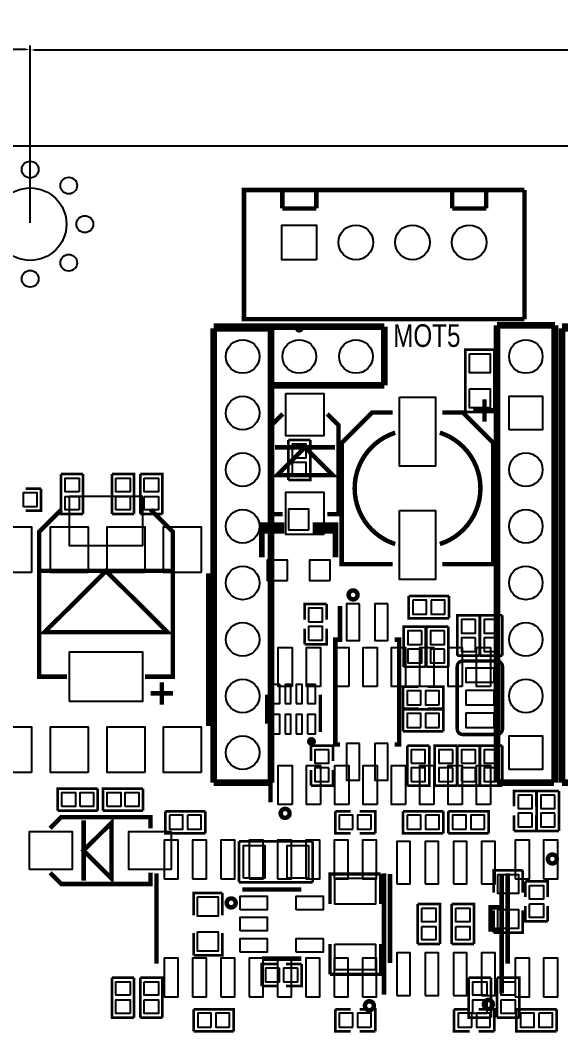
# Model space of a CAD drawing. Extents: x -23 to 189, y -20 to 117.
# Drawn here: x 26.38 to 50.62, y 71.07 to 116.52 of the extents above; entities that cross this region are included whole.
import ezdxf

# ---------------------------------------------------------------- set-up
doc = ezdxf.new("R2010")
doc.units = 0
doc.header["$MEASUREMENT"] = 0
doc.layers.get('0').update_dxf_attribs({"linetype": 'CONTINUOUS'})
doc.layers.get('Defpoints').update_dxf_attribs({"linetype": 'CONTINUOUS'})
for name, color, linetype in [('BOTTOM', 132, 'CONTINUOUS'), ('OUTLINE', 7, 'CONTINUOUS'), ('SILKSCREEN_BOTTOM', 230, 'CONTINUOUS'), ('SILKSCREEN_TOP', 7, 'CONTINUOUS'), ('TOP', 1, 'CONTINUOUS')]:
    doc.layers.add(name, color=color, linetype=linetype)
doc.dimstyles.get("Standard").update_dxf_attribs({"dimtxt": 0.18, "dimasz": 0.18, "dimexe": 0.18, "dimexo": 0.0625, "dimgap": 0.09, "dimtad": 0, "dimtih": 1, "dimtoh": 1, "dimzin": 0, "dimdsep": 46, "dimtxsty": 'STANDARD', "dimcen": 0.09, "dimadec": 0, "dimazin": 0, "dimtfac": 1, "dimtofl": 0, "dimtmove": 0, "dimatfit": 3, "dimfxl": 1, "dimtolj": 1, "dimtzin": 0, "dimarcsym": 0})

# ---------------------------------------------------------------- blocks, each defined once
blk = doc.blocks.new('*D10')
at = {"color": 0, "linetype": 'Continuous', "lineweight": -2}
for p, q in [((26.825, 107.426), (26.825, 115.364)), ((27.005, 115.184), (75.069, 115.184)), ((131.646, 115.184), (83.582, 115.184)), ((131.826, 107.426), (131.826, 115.364))]:
    blk.add_line(p, q, dxfattribs=at)
at = {"color": 0, "linetype": 'Continuous'}
for points in [[(27.005, 115.214), (27.005, 115.154), (26.825, 115.184)], [(131.646, 115.214), (131.646, 115.154), (131.826, 115.184)]]:
    blk.add_solid(points, dxfattribs=at)
at = {"layer": 'Defpoints', "color": 0, "linetype": 'Continuous'}
for p in [(131.826, 115.184), (26.825, 107.363), (131.826, 107.363)]:
    blk.add_point(p, dxfattribs=at)
at = {"color": 0, "linetype": 'Continuous', "insert": (79.325, 115.184), "char_height": 2, "attachment_point": 5}
blk.add_mtext('\\A1;105.00', dxfattribs=at)
blk = doc.blocks.new('*D13')
at = {"color": 0, "linetype": 'Continuous', "lineweight": -2}
for p, q in [((4.064, 104.965), (4.064, 115.384)), ((4.244, 115.204), (11.354, 115.204)), ((26.645, 115.204), (19.534, 115.204)), ((26.825, 107.488), (26.825, 115.384))]:
    blk.add_line(p, q, dxfattribs=at)
at = {"color": 0, "linetype": 'Continuous'}
for points in [[(4.244, 115.234), (4.244, 115.174), (4.064, 115.204)], [(26.645, 115.234), (26.645, 115.174), (26.825, 115.204)]]:
    blk.add_solid(points, dxfattribs=at)
at = {"layer": 'Defpoints', "color": 0, "linetype": 'Continuous'}
for p in [(26.825, 115.204), (26.825, 107.426), (4.064, 104.902)]:
    blk.add_point(p, dxfattribs=at)
at = {"color": 0, "linetype": 'Continuous', "insert": (15.444, 115.204), "char_height": 2, "attachment_point": 5}
blk.add_mtext('\\A1;22.76', dxfattribs=at)

msp = doc.modelspace()

# ---------------------------------------------------------------- linework, layer by layer
at = {"layer": 'BOTTOM'}
for points in [[(39.67226, 105.7656), (38.1127, 105.7656), (38.1127, 107.32516), (39.67226, 107.32516)], [(48.2981, 98.12782), (48.2981, 99.63658), (49.80686, 99.63658), (49.80686, 98.12782)], [(38.57752, 96.87814), (39.20744, 96.87814), (39.20744, 97.48774), (38.57752, 97.48774)], [(38.57752, 96.06026), (39.20744, 96.06026), (39.20744, 96.66986), (38.57752, 96.66986)], [(31.87573, 95.14586), (28.57627, 95.14586), (28.57627, 92.94622), (31.87573, 92.94622)], [(39.3192, 93.6498), (39.3192, 94.5642), (38.4048, 94.5642), (38.4048, 93.6498)], [(38.3667, 91.3638), (38.3667, 92.2782), (37.4523, 92.2782), (37.4523, 91.3638)], [(40.2717, 91.3638), (40.2717, 92.2782), (39.3573, 92.2782), (39.3573, 91.3638)], [(43.99026, 90.48496), (43.99026, 89.85504), (44.59986, 89.85504), (44.59986, 90.48496)], [(44.80814, 90.48496), (44.80814, 89.85504), (45.41774, 89.85504), (45.41774, 90.48496)], [(39.30904, 89.51214), (39.93896, 89.51214), (39.93896, 90.12174), (39.30904, 90.12174)], [(41.59504, 90.31986), (41.01592, 90.31986), (41.01592, 88.66886), (41.59504, 88.66886)], [(42.86504, 90.31986), (42.28592, 90.31986), (42.28592, 88.66886), (42.86504, 88.66886)], [(46.79696, 89.61374), (46.16704, 89.61374), (46.16704, 89.00414), (46.79696, 89.00414)], [(47.81296, 89.61374), (47.18304, 89.61374), (47.18304, 89.00414), (47.81296, 89.00414)], [(39.30904, 88.69426), (39.93896, 88.69426), (39.93896, 89.30386), (39.30904, 89.30386)], [(44.38396, 89.10574), (43.75404, 89.10574), (43.75404, 88.49614), (44.38396, 88.49614)], [(45.39996, 89.10574), (44.77004, 89.10574), (44.77004, 88.49614), (45.39996, 88.49614)], [(46.79696, 88.79586), (46.16704, 88.79586), (46.16704, 88.18626), (46.79696, 88.18626)], [(47.81296, 88.79586), (47.18304, 88.79586), (47.18304, 88.18626), (47.81296, 88.18626)], [(44.38396, 88.28786), (43.75404, 88.28786), (43.75404, 87.67826), (44.38396, 87.67826)], [(45.39996, 88.28786), (44.77004, 88.28786), (44.77004, 87.67826), (45.39996, 87.67826)], [(28.57627, 85.95614), (31.87573, 85.95614), (31.87573, 88.15578), (28.57627, 88.15578)], [(47.625, 87.4395), (46.355, 87.4395), (46.355, 86.8045), (47.625, 86.8045)], [(37.65804, 85.84311), (38.01872, 85.84311), (38.01872, 86.70417), (37.65804, 86.70417)], [(38.26002, 85.84311), (38.5191, 85.84311), (38.5191, 86.70417), (38.26002, 86.70417)], [(38.75786, 85.84311), (39.01694, 85.84311), (39.01694, 86.70417), (38.75786, 86.70417)], [(39.25824, 85.84311), (39.61892, 85.84311), (39.61892, 86.70417), (39.25824, 86.70417)], [(44.34586, 85.79104), (44.34586, 86.42096), (43.73626, 86.42096), (43.73626, 85.79104)], [(45.16374, 85.79104), (45.16374, 86.42096), (44.55414, 86.42096), (44.55414, 85.79104)], [(47.625, 86.4235), (46.355, 86.4235), (46.355, 85.7885), (47.625, 85.7885)], [(37.65804, 84.49183), (38.01872, 84.49183), (38.01872, 85.35289), (37.65804, 85.35289)], [(38.26002, 84.49183), (38.5191, 84.49183), (38.5191, 85.35289), (38.26002, 85.35289)], [(38.75786, 84.49183), (39.01694, 84.49183), (39.01694, 85.35289), (38.75786, 85.35289)], [(39.25824, 84.49183), (39.61892, 84.49183), (39.61892, 85.35289), (39.25824, 85.35289)], [(44.34586, 84.77504), (44.34586, 85.40496), (43.73626, 85.40496), (43.73626, 84.77504)], [(45.16374, 84.77504), (45.16374, 85.40496), (44.55414, 85.40496), (44.55414, 84.77504)], [(47.625, 85.4075), (46.355, 85.4075), (46.355, 84.7725), (47.625, 84.7725)], [(48.2981, 82.88782), (48.2981, 84.39658), (49.80686, 84.39658), (49.80686, 82.88782)], [(40.22344, 83.77174), (39.59352, 83.77174), (39.59352, 83.16214), (40.22344, 83.16214)], [(41.59504, 84.05114), (41.01592, 84.05114), (41.01592, 82.40014), (41.59504, 82.40014)], [(42.86504, 84.05114), (42.28592, 84.05114), (42.28592, 82.40014), (42.86504, 82.40014)], [(43.91152, 83.16214), (44.54144, 83.16214), (44.54144, 83.77174), (43.91152, 83.77174)], [(45.78096, 83.77174), (45.15104, 83.77174), (45.15104, 83.16214), (45.78096, 83.16214)], [(46.16704, 83.16214), (46.79696, 83.16214), (46.79696, 83.77174), (46.16704, 83.77174)], [(47.81296, 83.77174), (47.18304, 83.77174), (47.18304, 83.16214), (47.81296, 83.16214)], [(40.22344, 82.95386), (39.59352, 82.95386), (39.59352, 82.34426), (40.22344, 82.34426)], [(43.91152, 82.34426), (44.54144, 82.34426), (44.54144, 82.95386), (43.91152, 82.95386)], [(45.78096, 82.95386), (45.15104, 82.95386), (45.15104, 82.34426), (45.78096, 82.34426)], [(46.16704, 82.34426), (46.79696, 82.34426), (46.79696, 82.95386), (46.16704, 82.95386)], [(47.81296, 82.95386), (47.18304, 82.95386), (47.18304, 82.34426), (47.81296, 82.34426)], [(49.33696, 81.73974), (48.70704, 81.73974), (48.70704, 81.13014), (49.33696, 81.13014)], [(50.35296, 81.73974), (49.72304, 81.73974), (49.72304, 81.13014), (50.35296, 81.13014)], [(49.33696, 80.92186), (48.70704, 80.92186), (48.70704, 80.31226), (49.33696, 80.31226)], [(50.35296, 80.92186), (49.72304, 80.92186), (49.72304, 80.31226), (50.35296, 80.31226)], [(33.06826, 80.83296), (33.06826, 80.20304), (33.67786, 80.20304), (33.67786, 80.83296)], [(33.88614, 80.83296), (33.88614, 80.20304), (34.49574, 80.20304), (34.49574, 80.83296)], [(41.29786, 80.20304), (41.29786, 80.83296), (40.68826, 80.83296), (40.68826, 80.20304)], [(42.11574, 80.20304), (42.11574, 80.83296), (41.50614, 80.83296), (41.50614, 80.20304)], [(43.73626, 80.83296), (43.73626, 80.20304), (44.34586, 80.20304), (44.34586, 80.83296)], [(44.55414, 80.83296), (44.55414, 80.20304), (45.16374, 80.20304), (45.16374, 80.83296)], [(46.37786, 80.20304), (46.37786, 80.83296), (45.76826, 80.83296), (45.76826, 80.20304)], [(47.19574, 80.20304), (47.19574, 80.83296), (46.58614, 80.83296), (46.58614, 80.20304)], [(32.83204, 77.97927), (33.46196, 77.97927), (33.46196, 79.71917), (32.83204, 79.71917)], [(34.10204, 77.97927), (34.73196, 77.97927), (34.73196, 79.71917), (34.10204, 79.71917)], [(35.37204, 77.97927), (36.00196, 77.97927), (36.00196, 79.71917), (35.37204, 79.71917)], [(36.64204, 77.97927), (37.27196, 77.97927), (37.27196, 79.71917), (36.64204, 79.71917)], [(37.91204, 77.97927), (38.54196, 77.97927), (38.54196, 79.71917), (37.91204, 79.71917)], [(39.18204, 77.97927), (39.81196, 77.97927), (39.81196, 79.71917), (39.18204, 79.71917)], [(40.45204, 77.97927), (41.08196, 77.97927), (41.08196, 79.71917), (40.45204, 79.71917)], [(41.72204, 77.97927), (42.35196, 77.97927), (42.35196, 79.71917), (41.72204, 79.71917)], [(43.26128, 77.7494), (43.86072, 77.7494), (43.86072, 79.65948), (43.26128, 79.65948)], [(44.53128, 77.7494), (45.13072, 77.7494), (45.13072, 79.65948), (44.53128, 79.65948)], [(45.80128, 77.7494), (46.40072, 77.7494), (46.40072, 79.65948), (45.80128, 79.65948)], [(47.07128, 77.7494), (47.67072, 77.7494), (47.67072, 79.65948), (47.07128, 79.65948)], [(48.58004, 77.97927), (49.20996, 77.97927), (49.20996, 79.71917), (48.58004, 79.71917)], [(49.85004, 77.97927), (50.47996, 77.97927), (50.47996, 79.71917), (49.85004, 79.71917)], [(43.26128, 72.74052), (43.86072, 72.74052), (43.86072, 74.6506), (43.26128, 74.6506)], [(44.53128, 72.74052), (45.13072, 72.74052), (45.13072, 74.6506), (44.53128, 74.6506)], [(45.80128, 72.74052), (46.40072, 72.74052), (46.40072, 74.6506), (45.80128, 74.6506)], [(47.07128, 72.74052), (47.67072, 72.74052), (47.67072, 74.6506), (47.07128, 74.6506)], [(32.83204, 72.68083), (33.46196, 72.68083), (33.46196, 74.42073), (32.83204, 74.42073)], [(34.10204, 72.68083), (34.73196, 72.68083), (34.73196, 74.42073), (34.10204, 74.42073)], [(35.37204, 72.68083), (36.00196, 72.68083), (36.00196, 74.42073), (35.37204, 74.42073)], [(36.64204, 72.68083), (37.27196, 72.68083), (37.27196, 74.42073), (36.64204, 74.42073)], [(37.91204, 72.68083), (38.54196, 72.68083), (38.54196, 74.42073), (37.91204, 74.42073)], [(39.18204, 72.68083), (39.81196, 72.68083), (39.81196, 74.42073), (39.18204, 74.42073)], [(40.45204, 72.68083), (41.08196, 72.68083), (41.08196, 74.42073), (40.45204, 74.42073)], [(41.72204, 72.68083), (42.35196, 72.68083), (42.35196, 74.42073), (41.72204, 74.42073)], [(48.58004, 72.68083), (49.20996, 72.68083), (49.20996, 74.42073), (48.58004, 74.42073)], [(49.85004, 72.68083), (50.47996, 72.68083), (50.47996, 74.42073), (49.85004, 74.42073)], [(34.94786, 71.31304), (34.94786, 71.94296), (34.33826, 71.94296), (34.33826, 71.31304)], [(35.76574, 71.31304), (35.76574, 71.94296), (35.15614, 71.94296), (35.15614, 71.31304)], [(41.29786, 71.31304), (41.29786, 71.94296), (40.68826, 71.94296), (40.68826, 71.31304)], [(42.11574, 71.31304), (42.11574, 71.94296), (41.50614, 71.94296), (41.50614, 71.31304)], [(46.63186, 71.31304), (46.63186, 71.94296), (46.02226, 71.94296), (46.02226, 71.31304)], [(47.44974, 71.31304), (47.44974, 71.94296), (46.84014, 71.94296), (46.84014, 71.31304)], [(48.81626, 71.94296), (48.81626, 71.31304), (49.42586, 71.31304), (49.42586, 71.94296)], [(49.63414, 71.94296), (49.63414, 71.31304), (50.24374, 71.31304), (50.24374, 71.94296)]]:
    msp.add_lwpolyline(points, close=True, dxfattribs=at)
for centre, radius in [((26.82494, 109.81436), 0.37465), ((28.55468, 109.093), 0.37465), ((26.82494, 107.36326), 1.6256), ((29.27604, 107.36326), 0.37465), ((41.43248, 106.54538), 0.77978), ((43.97248, 106.54538), 0.77978), ((46.51248, 106.54538), 0.77978), ((28.55468, 105.63352), 0.37465), ((26.82494, 104.91216), 0.37465), ((36.35248, 101.4222), 0.75438), ((38.89248, 101.4222), 0.75438), ((41.43248, 101.4222), 0.75438), ((49.05248, 101.4222), 0.75438), ((36.35248, 98.8822), 0.75438), ((36.35248, 96.3422), 0.75438), ((49.05248, 96.3422), 0.75438), ((36.35248, 93.8022), 0.75438), ((49.05248, 93.8022), 0.75438), ((36.35248, 91.2622), 0.75438), ((49.05248, 91.2622), 0.75438), ((36.35248, 88.7222), 0.75438), ((49.05248, 88.7222), 0.75438), ((36.35248, 86.1822), 0.75438), ((49.05248, 86.1822), 0.75438), ((36.35248, 83.6422), 0.75438)]:
    msp.add_circle(centre, radius, dxfattribs=at)
at = {"layer": 'OUTLINE'}
msp.add_lwpolyline([(135.8265, 108.966), (133.92912, 110.86338), (24.72182, 110.86338), (22.82444, 108.966), (0, 108.966), (0, 0.762), (22.82444, 0.762), (24.72182, -1.13538), (133.92912, -1.13538), (135.8265, 0.762), (177.038, 0.762), (177.038, 108.966)], close=True, dxfattribs=at)
at = {"layer": 'SILKSCREEN_BOTTOM'}
for points, const_width in [([(39.38778, 97.67316), (39.38778, 95.87484), (38.39718, 95.87484)], 0.11938), ([(38.39718, 97.67316), (39.38778, 97.67316)], 0.11938), ([(38.39718, 97.67316), (38.39718, 95.87484)], 0.11938), ([(28.22702, 94.5515), (27.22626, 93.55074), (27.22626, 87.05088), (28.47594, 87.05088)], 0.20066), ([(31.97606, 87.05088), (33.22574, 87.05088), (33.22574, 93.55074), (32.22498, 94.5515)], 0.20066), ([(37.211, 93.599), (38.1, 93.599), (38.1, 93.853), (37.211, 93.853), (37.211, 92.4052)], 0.254), ([(40.513, 93.599), (39.624, 93.599), (39.624, 93.853), (40.513, 93.853), (40.513, 92.4052)], 0.254), ([(27.27452, 91.80068), (33.17748, 91.80068)], 0.20066), ([(30.226, 91.80068), (32.97682, 89.04986), (27.47518, 89.04986), (30.226, 91.80068)], 0.20066), ([(45.60316, 89.6747), (43.80484, 89.6747), (43.80484, 90.6653)], 0.11938), ([(45.60316, 90.6653), (43.80484, 90.6653)], 0.11938), ([(45.60316, 90.6653), (45.60316, 89.6747)], 0.11938), ([(39.1287, 89.60866), (39.1287, 90.30716), (40.1193, 90.30716)], 0.11938), ([(40.1193, 89.60866), (40.1193, 90.30716)], 0.11938), ([(40.7162, 90.2208), (40.7162, 88.7095), (40.51046, 88.7095), (40.51046, 84.0105), (40.7162, 84.0105)], 0.20066), ([(45.9867, 88.00084), (45.9867, 89.79916), (46.9773, 89.79916)], 0.11938), ([(46.9773, 88.00084), (46.9773, 89.79916)], 0.11938), ([(47.0027, 88.00084), (47.0027, 89.79916), (47.9933, 89.79916)], 0.11938), ([(47.9933, 88.00084), (47.9933, 89.79916)], 0.11938), ([(40.1193, 89.20734), (40.1193, 88.50884), (39.1287, 88.50884)], 0.11938), ([(39.1287, 89.20734), (39.1287, 88.50884)], 0.11938), ([(43.5737, 87.49284), (43.5737, 89.29116), (44.5643, 89.29116)], 0.11938), ([(44.5643, 87.49284), (44.5643, 89.29116)], 0.11938), ([(44.5897, 87.49284), (44.5897, 89.29116), (45.5803, 89.29116)], 0.11938), ([(45.5803, 87.49284), (45.5803, 89.29116)], 0.11938), ([(43.16476, 88.7095), (43.3705, 88.7095), (43.3705, 84.0105), (43.16476, 84.0105)], 0.20066), ([(46.9773, 88.00084), (45.9867, 88.00084)], 0.11938), ([(47.752, 87.757), (46.228, 87.757)], 0.1524), ([(47.9933, 88.00084), (47.0027, 88.00084)], 0.11938), ([(44.5643, 87.49284), (43.5737, 87.49284)], 0.11938), ([(45.5803, 87.49284), (44.5897, 87.49284)], 0.11938), ([(45.974, 87.503), (45.974, 84.709)], 0.1524), ([(48.006, 87.503), (48.006, 84.709)], 0.1524), ([(32.72536, 86.80196), (32.72536, 85.8012)], 0.20066), ([(33.22574, 86.30158), (32.22498, 86.30158)], 0.20066), ([(44.24934, 85.6107), (43.55084, 85.6107), (43.55084, 86.6013)], 0.11938), ([(44.24934, 86.6013), (43.55084, 86.6013)], 0.11938), ([(44.65066, 86.6013), (45.34916, 86.6013), (45.34916, 85.6107)], 0.11938), ([(37.43452, 84.94776), (37.43452, 86.24824)], 0.14986), ([(39.84244, 84.56676), (39.84244, 86.24824)], 0.14986), ([(43.55084, 85.5853), (45.34916, 85.5853), (45.34916, 84.5947)], 0.11938), ([(43.55084, 84.5947), (43.55084, 85.5853)], 0.11938), ([(44.65066, 85.6107), (45.34916, 85.6107)], 0.11938), ([(43.55084, 84.5947), (45.34916, 84.5947)], 0.11938), ([(47.752, 84.455), (46.228, 84.455)], 0.1524), ([(39.41318, 83.25866), (39.41318, 83.95716), (40.40378, 83.95716)], 0.11938), ([(40.40378, 83.25866), (40.40378, 83.95716)], 0.11938), ([(44.72178, 83.95716), (44.72178, 82.15884), (43.73118, 82.15884)], 0.11938), ([(43.73118, 83.95716), (44.72178, 83.95716)], 0.11938), ([(43.73118, 83.95716), (43.73118, 82.15884)], 0.11938), ([(44.9707, 82.15884), (44.9707, 83.95716), (45.9613, 83.95716)], 0.11938), ([(45.9613, 82.15884), (45.9613, 83.95716)], 0.11938), ([(46.9773, 83.95716), (46.9773, 82.15884), (45.9867, 82.15884)], 0.11938), ([(45.9867, 83.95716), (46.9773, 83.95716)], 0.11938), ([(45.9867, 83.95716), (45.9867, 82.15884)], 0.11938), ([(47.0027, 82.15884), (47.0027, 83.95716), (47.9933, 83.95716)], 0.11938), ([(47.9933, 82.15884), (47.9933, 83.95716)], 0.11938), ([(40.40378, 82.85734), (40.40378, 82.15884), (39.41318, 82.15884)], 0.11938), ([(39.41318, 82.85734), (39.41318, 82.15884)], 0.11938), ([(45.9613, 82.15884), (44.9707, 82.15884)], 0.11938), ([(47.9933, 82.15884), (47.0027, 82.15884)], 0.11938), ([(48.5267, 81.22666), (48.5267, 81.92516), (49.5173, 81.92516)], 0.11938), ([(49.5173, 81.22666), (49.5173, 81.92516)], 0.11938), ([(49.5427, 80.12684), (49.5427, 81.92516), (50.5333, 81.92516)], 0.11938), ([(50.5333, 80.12684), (50.5333, 81.92516)], 0.11938), ([(34.68116, 80.0227), (32.88284, 80.0227), (32.88284, 81.0133)], 0.11938), ([(34.68116, 81.0133), (32.88284, 81.0133)], 0.11938), ([(34.68116, 81.0133), (34.68116, 80.0227)], 0.11938), ([(41.20134, 80.0227), (40.50284, 80.0227), (40.50284, 81.0133)], 0.11938), ([(41.20134, 81.0133), (40.50284, 81.0133)], 0.11938), ([(41.60266, 81.0133), (42.30116, 81.0133), (42.30116, 80.0227)], 0.11938), ([(45.34916, 80.0227), (43.55084, 80.0227), (43.55084, 81.0133)], 0.11938), ([(45.34916, 81.0133), (43.55084, 81.0133)], 0.11938), ([(45.34916, 81.0133), (45.34916, 80.0227)], 0.11938), ([(45.58284, 81.0133), (47.38116, 81.0133), (47.38116, 80.0227)], 0.11938), ([(45.58284, 80.0227), (45.58284, 81.0133)], 0.11938), ([(49.5173, 80.82534), (49.5173, 80.12684), (48.5267, 80.12684)], 0.11938), ([(48.5267, 80.82534), (48.5267, 80.12684)], 0.11938), ([(41.60266, 80.0227), (42.30116, 80.0227)], 0.11938), ([(45.58284, 80.0227), (47.38116, 80.0227)], 0.11938), ([(50.5333, 80.12684), (49.5427, 80.12684)], 0.11938), ([(32.49168, 74.17054), (32.49168, 78.22946)], 0.20066), ([(42.69232, 72.78116), (42.69232, 78.22946)], 0.20066), ([(42.96156, 74.20102), (42.96156, 78.19898)], 0.20066), ([(47.97044, 72.83958), (47.97044, 78.19898)], 0.20066), ([(48.23968, 74.17054), (48.23968, 78.22946)], 0.20066), ([(47.96536, 76.70038), (47.46498, 76.70038), (47.46498, 75.69962), (47.96536, 75.69962)], 0.20066), ([(34.15284, 72.1233), (35.95116, 72.1233), (35.95116, 71.1327)], 0.11938), ([(34.15284, 71.1327), (34.15284, 72.1233)], 0.11938), ([(41.20134, 71.1327), (40.50284, 71.1327), (40.50284, 72.1233)], 0.11938), ([(41.20134, 72.1233), (40.50284, 72.1233)], 0.11938), ([(41.60266, 72.1233), (42.30116, 72.1233), (42.30116, 71.1327)], 0.11938), ([(46.53534, 71.1327), (45.83684, 71.1327), (45.83684, 72.1233)], 0.11938), ([(46.53534, 72.1233), (45.83684, 72.1233)], 0.11938), ([(46.93666, 72.1233), (47.63516, 72.1233), (47.63516, 71.1327)], 0.11938), ([(50.42916, 71.1327), (48.63084, 71.1327), (48.63084, 72.1233)], 0.11938), ([(50.42916, 72.1233), (48.63084, 72.1233)], 0.11938), ([(50.42916, 72.1233), (50.42916, 71.1327)], 0.11938), ([(34.15284, 71.1327), (35.95116, 71.1327)], 0.11938), ([(41.60266, 71.1327), (42.30116, 71.1327)], 0.11938), ([(46.93666, 71.1327), (47.63516, 71.1327)], 0.11938)]:
    msp.add_lwpolyline(points, dxfattribs=dict(at, const_width=const_width))
for points, const_width in [([(41.50614, 90.72118, 1.000449), (41.10482, 90.71864, 0.999552), (41.50614, 90.72118)], 0.20066), ([(45.974, 87.503, -0.414214), (46.228, 87.757)], 0.1524), ([(47.752, 87.757, -0.414214), (48.006, 87.503)], 0.1524), ([(46.228, 84.455, -0.414214), (45.974, 84.709)], 0.1524), ([(48.006, 84.709, -0.414214), (47.752, 84.455)], 0.1524), ([(39.53764, 84.14258, 1.004249), (39.33952, 84.14258, 0.995769), (39.53764, 84.14258)], 0.20066), ([(42.23766, 72.28078, 1.002445), (41.83634, 72.27824, 0.997561), (42.23766, 72.28078)], 0.20066), ([(47.57166, 72.3392, 0.997661), (47.17034, 72.34174, 1.002345), (47.57166, 72.3392)], 0.20066)]:
    msp.add_lwpolyline(points, format="xyb", dxfattribs=dict(at, const_width=const_width))
at = {"layer": 'SILKSCREEN_TOP'}
for points, const_width in [([(39.77132, 103.09606), (36.41344, 103.09606), (36.41344, 108.89488), (39.77132, 108.89488)], 0.20066), ([(38.13048, 108.06938), (38.13048, 108.89488)], 0.20066), ([(39.65448, 108.89488), (39.65448, 108.06938)], 0.20066), ([(48.99152, 108.89488), (39.77132, 108.89488)], 0.20066), ([(45.75048, 108.06938), (45.75048, 108.89488)], 0.20066), ([(47.27448, 108.89488), (47.27448, 108.06938)], 0.20066), ([(48.99152, 103.09606), (48.99152, 108.89488)], 0.20066), ([(39.65448, 108.06938), (38.13048, 108.06938)], 0.20066), ([(47.27448, 108.06938), (45.75048, 108.06938)], 0.20066), ([(39.77132, 103.09606), (48.99152, 103.09606)], 0.20066), ([(35.052, 102.7684), (42.69994, 102.7684)], 0.29972), ([(35.052, 102.6922), (37.62248, 102.6922)], 0.29972), ([(35.052, 82.296), (35.052, 102.6922)], 0.29972), ([(37.62248, 82.296), (37.62248, 102.6922)], 0.29972), ([(42.69994, 100.12172), (42.69994, 102.7684)], 0.29972), ([(47.75708, 82.296), (47.75708, 102.8192)], 0.29972), ([(47.75708, 102.8192), (50.35296, 102.8192)], 0.29972), ([(50.35296, 82.296), (50.35296, 102.8192)], 0.29972), ([(50.673, 102.7684), (58.32094, 102.7684)], 0.29972), ([(50.673, 102.6922), (53.24348, 102.6922)], 0.29972), ([(50.673, 82.296), (50.673, 102.6922)], 0.29972), ([(47.63516, 101.72954), (47.63516, 98.93046), (46.34484, 98.93046)], 0.11938), ([(46.34484, 98.93046), (46.34484, 101.72954), (47.63516, 101.72954)], 0.11938), ([(37.74948, 100.12172), (42.69994, 100.12172)], 0.29972), ([(47.19574, 98.50374), (47.19574, 99.5045)], 0.20066), ([(46.69536, 99.00412), (47.69612, 99.00412)], 0.20066), ([(38.14572, 94.34576), (37.64534, 94.34576), (37.64534, 98.34626), (38.14572, 98.84664)], 0.20066), ([(40.14724, 98.84664), (40.64762, 98.34626), (40.64762, 94.34576), (40.14724, 94.34576)], 0.20066), ([(43.08602, 92.10294), (40.79494, 92.10294), (40.79494, 97.54362), (42.15638, 98.90506), (43.08602, 98.90506)], 0.20066), ([(45.30598, 92.10294), (47.59706, 92.10294), (47.59706, 97.54362), (46.23562, 98.90506), (45.30598, 98.90506)], 0.20066), ([(39.14648, 97.3455), (37.8968, 96.09582), (40.39616, 96.09582), (39.14648, 97.3455)], 0.20066), ([(40.49522, 97.3455), (37.79774, 97.3455)], 0.20066), ([(28.2067, 96.14916), (28.2067, 94.35084), (29.1973, 94.35084)], 0.11938), ([(29.1973, 96.14916), (28.2067, 96.14916)], 0.11938), ([(29.1973, 96.14916), (29.1973, 94.35084)], 0.11938), ([(31.4833, 94.35084), (31.4833, 96.14916), (30.4927, 96.14916)], 0.11938), ([(30.4927, 94.35084), (30.4927, 96.14916)], 0.11938), ([(32.7533, 94.35084), (32.7533, 96.14916), (31.7627, 96.14916)], 0.11938), ([(31.7627, 94.35084), (31.7627, 96.14916)], 0.11938), ([(26.61666, 94.5007), (27.31516, 94.5007), (27.31516, 95.4913)], 0.11938), ([(26.61666, 95.4913), (27.31516, 95.4913)], 0.11938), ([(30.4927, 94.35084), (31.4833, 94.35084)], 0.11938), ([(31.7627, 94.35084), (32.7533, 94.35084)], 0.11938), ([(34.80562, 84.836), (34.80562, 91.694)], 0.20066), ([(37.60216, 81.41716), (37.60216, 86.86546)], 0.20066), ([(47.8028, 82.80654), (47.8028, 86.86546)], 0.20066), ([(35.052, 82.296), (37.62248, 82.296)], 0.29972), ([(47.752, 82.296), (50.32248, 82.296)], 0.29972), ([(50.673, 82.296), (53.24348, 82.296)], 0.29972), ([(29.85516, 82.0293), (28.05684, 82.0293), (28.05684, 81.0387)], 0.11938), ([(29.85516, 81.0387), (29.85516, 82.0293)], 0.11938), ([(31.88716, 82.0293), (30.08884, 82.0293), (30.08884, 81.0387)], 0.11938), ([(31.88716, 81.0387), (31.88716, 82.0293)], 0.11938), ([(29.85516, 81.0387), (28.05684, 81.0387)], 0.11938), ([(31.88716, 81.0387), (30.08884, 81.0387)], 0.11938), ([(27.72156, 80.24876), (28.22194, 80.74914), (32.22244, 80.74914), (32.22244, 80.24876)], 0.20066), ([(29.2227, 79.248), (30.47238, 77.99832), (30.47238, 80.49768), (29.2227, 79.248)], 0.20066), ([(29.2227, 80.59674), (29.2227, 77.89926)], 0.20066), ([(36.195, 79.6544), (39.497, 79.6544)], 0.11938), ([(36.195, 77.8256), (36.195, 79.6544)], 0.11938), ([(39.497, 79.6544), (39.497, 77.8256)], 0.11938), ([(32.22244, 78.24724), (32.22244, 77.74686), (28.22194, 77.74686), (27.72156, 78.24724)], 0.20066), ([(40.26662, 76.84516), (40.26662, 78.19644), (42.53738, 78.19644)], 0.14986), ([(42.53738, 76.84516), (42.53738, 78.19644)], 0.14986), ([(47.61484, 77.36078), (47.61484, 78.36154), (48.90516, 78.36154)], 0.11938), ([(48.90516, 77.36078), (48.90516, 78.36154)], 0.11938), ([(39.497, 77.8256), (36.195, 77.8256)], 0.11938), ([(50.0253, 77.16266), (50.0253, 77.86116), (49.0347, 77.86116)], 0.11938), ([(49.0347, 77.16266), (49.0347, 77.86116)], 0.11938), ([(34.15284, 76.34478), (34.15284, 77.34554), (35.44316, 77.34554)], 0.11938), ([(35.44316, 76.34478), (35.44316, 77.34554)], 0.11938), ([(36.33978, 77.50048), (38.97884, 77.50048)], 0.20066), ([(45.1993, 75.04684), (45.1993, 76.84516), (44.2087, 76.84516)], 0.11938), ([(44.2087, 75.04684), (44.2087, 76.84516)], 0.11938), ([(46.7233, 75.04684), (46.7233, 76.84516), (45.7327, 76.84516)], 0.11938), ([(45.7327, 75.04684), (45.7327, 76.84516)], 0.11938), ([(49.0347, 76.76134), (49.0347, 76.06284), (50.0253, 76.06284)], 0.11938), ([(50.0253, 76.76134), (50.0253, 76.06284)], 0.11938), ([(48.90516, 76.56322), (48.90516, 75.56246), (47.61484, 75.56246)], 0.11938), ([(47.61484, 76.56322), (47.61484, 75.56246)], 0.11938), ([(35.44316, 75.54722), (35.44316, 74.54646), (34.15284, 74.54646)], 0.11938), ([(34.15284, 75.54722), (34.15284, 74.54646)], 0.11938), ([(42.53738, 75.04684), (42.53738, 73.69556), (40.26662, 73.69556)], 0.14986), ([(40.26662, 75.04684), (40.26662, 73.69556)], 0.14986), ([(44.2087, 75.04684), (45.1993, 75.04684)], 0.11938), ([(45.7327, 75.04684), (46.7233, 75.04684)], 0.11938), ([(37.22116, 74.39152), (38.97884, 74.39152)], 0.20066), ([(37.89934, 74.1553), (37.20084, 74.1553), (37.20084, 73.1647)], 0.11938), ([(38.30066, 73.1647), (38.99916, 73.1647), (38.99916, 74.1553)], 0.11938), ([(38.30066, 74.1553), (38.99916, 74.1553)], 0.11938), ([(30.4927, 73.54316), (30.4927, 71.74484), (31.4833, 71.74484)], 0.11938), ([(31.4833, 73.54316), (30.4927, 73.54316)], 0.11938), ([(31.4833, 73.54316), (31.4833, 71.74484)], 0.11938), ([(32.7533, 71.74484), (32.7533, 73.54316), (31.7627, 73.54316)], 0.11938), ([(31.7627, 71.74484), (31.7627, 73.54316)], 0.11938), ([(37.89934, 73.1647), (37.20084, 73.1647)], 0.11938), ([(46.4947, 73.54316), (46.4947, 71.74484), (47.4853, 71.74484)], 0.11938), ([(47.4853, 73.54316), (46.4947, 73.54316)], 0.11938), ([(47.4853, 73.54316), (47.4853, 71.74484)], 0.11938), ([(48.7553, 71.74484), (48.7553, 73.54316), (47.7647, 73.54316)], 0.11938), ([(47.7647, 71.74484), (47.7647, 73.54316)], 0.11938), ([(31.7627, 71.74484), (32.7533, 71.74484)], 0.11938), ([(47.7647, 71.74484), (48.7553, 71.74484)], 0.11938)]:
    msp.add_lwpolyline(points, dxfattribs=dict(at, const_width=const_width))
at = {"layer": 'SILKSCREEN_TOP', "const_width": 0.20066}
for points in [[(38.99154, 102.69474, 0.993661), (38.79342, 102.69728, 1.006379), (38.99154, 102.69474)], [(43.19524, 93.00464, -0.727603), (43.19524, 98.00336)], [(45.19676, 93.00464, 0.728195), (45.19676, 98.00336)], [(38.45814, 80.91678, 1.002445), (38.05682, 80.91424, 0.997561), (38.45814, 80.91678)], [(50.44186, 78.867, 1), (50.04308, 78.867, 1), (50.44186, 78.867)], [(36.04006, 76.89596, 1.000199), (35.63874, 76.89596, 0.999801), (36.04006, 76.89596)]]:
    msp.add_lwpolyline(points, format="xyb", dxfattribs=at)
at = {"layer": 'TOP'}
for points in [[(39.67226, 105.7656), (38.1127, 105.7656), (38.1127, 107.32516), (39.67226, 107.32516)], [(46.52518, 101.54539), (47.45482, 101.54539), (47.45482, 100.68433), (46.52518, 100.68433)], [(38.29685, 99.76612), (39.99611, 99.76612), (39.99611, 97.8662), (38.29685, 97.8662)], [(43.38574, 99.59848), (45.00626, 99.59848), (45.00626, 96.49968), (43.38574, 96.49968)], [(46.52518, 99.97567), (47.45482, 99.97567), (47.45482, 99.11461), (46.52518, 99.11461)], [(48.2981, 98.12782), (48.2981, 99.63658), (49.80686, 99.63658), (49.80686, 98.12782)], [(29.01696, 95.35414), (28.38704, 95.35414), (28.38704, 95.96374), (29.01696, 95.96374)], [(30.67304, 95.96374), (31.30296, 95.96374), (31.30296, 95.35414), (30.67304, 95.35414)], [(31.94304, 95.96374), (32.57296, 95.96374), (32.57296, 95.35414), (31.94304, 95.35414)], [(26.52014, 94.68104), (26.52014, 95.31096), (27.12974, 95.31096), (27.12974, 94.68104)], [(29.01696, 94.53626), (28.38704, 94.53626), (28.38704, 95.14586), (29.01696, 95.14586)], [(30.67304, 95.14586), (31.30296, 95.14586), (31.30296, 94.53626), (30.67304, 94.53626)], [(31.94304, 95.14586), (32.57296, 95.14586), (32.57296, 94.53626), (31.94304, 94.53626)], [(39.99611, 93.42628), (38.29685, 93.42628), (38.29685, 95.3262), (39.99611, 95.3262)], [(43.38574, 94.50832), (45.00626, 94.50832), (45.00626, 91.40952), (43.38574, 91.40952)], [(26.87955, 91.72575), (25.19045, 91.72575), (25.19045, 93.77553), (26.87955, 93.77553)], [(29.41955, 91.72575), (27.73045, 91.72575), (27.73045, 93.77553), (29.41955, 93.77553)], [(31.95955, 91.72575), (30.27045, 91.72575), (30.27045, 93.77553), (31.95955, 93.77553)], [(34.49955, 91.72575), (32.81045, 91.72575), (32.81045, 93.77553), (34.49955, 93.77553)], [(38.57244, 86.61527), (37.94252, 86.61527), (37.94252, 88.35517), (38.57244, 88.35517)], [(39.84244, 86.61527), (39.21252, 86.61527), (39.21252, 88.35517), (39.84244, 88.35517)], [(41.11244, 86.61527), (40.48252, 86.61527), (40.48252, 88.35517), (41.11244, 88.35517)], [(42.38244, 86.61527), (41.75252, 86.61527), (41.75252, 88.35517), (42.38244, 88.35517)], [(43.65244, 86.61527), (43.02252, 86.61527), (43.02252, 88.35517), (43.65244, 88.35517)], [(44.92244, 86.61527), (44.29252, 86.61527), (44.29252, 88.35517), (44.92244, 88.35517)], [(46.19244, 86.61527), (45.56252, 86.61527), (45.56252, 88.35517), (46.19244, 88.35517)], [(47.46244, 86.61527), (46.83252, 86.61527), (46.83252, 88.35517), (47.46244, 88.35517)], [(26.87955, 82.75447), (25.19045, 82.75447), (25.19045, 84.80425), (26.87955, 84.80425)], [(29.41955, 82.75447), (27.73045, 82.75447), (27.73045, 84.80425), (29.41955, 84.80425)], [(31.95955, 82.75447), (30.27045, 82.75447), (30.27045, 84.80425), (31.95955, 84.80425)], [(34.49955, 82.75447), (32.81045, 82.75447), (32.81045, 84.80425), (34.49955, 84.80425)], [(48.2981, 82.88782), (48.2981, 84.39658), (49.80686, 84.39658), (49.80686, 82.88782)], [(38.57244, 81.31683), (37.94252, 81.31683), (37.94252, 83.05673), (38.57244, 83.05673)], [(39.84244, 81.31683), (39.21252, 81.31683), (39.21252, 83.05673), (39.84244, 83.05673)], [(41.11244, 81.31683), (40.48252, 81.31683), (40.48252, 83.05673), (41.11244, 83.05673)], [(42.38244, 81.31683), (41.75252, 81.31683), (41.75252, 83.05673), (42.38244, 83.05673)], [(43.65244, 81.31683), (43.02252, 81.31683), (43.02252, 83.05673), (43.65244, 83.05673)], [(44.92244, 81.31683), (44.29252, 81.31683), (44.29252, 83.05673), (44.92244, 83.05673)], [(46.19244, 81.31683), (45.56252, 81.31683), (45.56252, 83.05673), (46.19244, 83.05673)], [(47.46244, 81.31683), (46.83252, 81.31683), (46.83252, 83.05673), (47.46244, 83.05673)], [(28.24226, 81.21904), (28.24226, 81.84896), (28.85186, 81.84896), (28.85186, 81.21904)], [(29.06014, 81.21904), (29.06014, 81.84896), (29.66974, 81.84896), (29.66974, 81.21904)], [(30.27426, 81.21904), (30.27426, 81.84896), (30.88386, 81.84896), (30.88386, 81.21904)], [(31.09214, 81.21904), (31.09214, 81.84896), (31.70174, 81.84896), (31.70174, 81.21904)], [(26.80208, 78.3971), (26.80208, 80.09636), (28.702, 80.09636), (28.702, 78.3971)], [(33.14192, 80.09763), (33.14192, 78.39837), (31.242, 78.39837), (31.242, 80.09763)], [(36.3855, 78.0034), (36.3855, 79.47406), (37.34562, 79.47406), (37.34562, 78.0034)], [(38.34638, 78.0034), (38.34638, 79.47406), (39.3065, 79.47406), (39.3065, 78.0034)], [(47.79518, 78.17739), (48.72482, 78.17739), (48.72482, 77.31633), (47.79518, 77.31633)], [(40.49141, 78.00213), (42.31259, 78.00213), (42.31259, 76.84135), (40.49141, 76.84135)], [(49.21504, 77.67574), (49.84496, 77.67574), (49.84496, 77.06614), (49.21504, 77.06614)], [(34.33318, 77.16139), (35.26282, 77.16139), (35.26282, 76.30033), (34.33318, 76.30033)], [(36.24072, 76.59116), (36.24072, 77.20076), (37.44976, 77.20076), (37.44976, 76.59116)], [(38.75024, 76.59116), (38.75024, 77.20076), (39.95928, 77.20076), (39.95928, 76.59116)], [(49.21504, 76.85786), (49.84496, 76.85786), (49.84496, 76.24826), (49.21504, 76.24826)], [(44.38904, 76.65974), (45.01896, 76.65974), (45.01896, 76.05014), (44.38904, 76.05014)], [(45.91304, 76.65974), (46.54296, 76.65974), (46.54296, 76.05014), (45.91304, 76.05014)], [(47.79518, 76.60767), (48.72482, 76.60767), (48.72482, 75.74661), (47.79518, 75.74661)], [(36.24072, 75.6412), (36.24072, 76.2508), (37.44976, 76.2508), (37.44976, 75.6412)], [(34.33318, 75.59167), (35.26282, 75.59167), (35.26282, 74.73061), (34.33318, 74.73061)], [(44.38904, 75.84186), (45.01896, 75.84186), (45.01896, 75.23226), (44.38904, 75.23226)], [(45.91304, 75.84186), (46.54296, 75.84186), (46.54296, 75.23226), (45.91304, 75.23226)], [(36.24072, 74.69124), (36.24072, 75.30084), (37.44976, 75.30084), (37.44976, 74.69124)], [(38.75024, 74.69124), (38.75024, 75.30084), (39.95928, 75.30084), (39.95928, 74.69124)], [(40.49141, 75.05065), (42.31259, 75.05065), (42.31259, 73.88987), (40.49141, 73.88987)], [(37.99586, 73.97496), (37.99586, 73.34504), (37.38626, 73.34504), (37.38626, 73.97496)], [(38.81374, 73.97496), (38.81374, 73.34504), (38.20414, 73.34504), (38.20414, 73.97496)], [(31.30296, 72.74814), (30.67304, 72.74814), (30.67304, 73.35774), (31.30296, 73.35774)], [(31.94304, 73.35774), (32.57296, 73.35774), (32.57296, 72.74814), (31.94304, 72.74814)], [(47.30496, 72.74814), (46.67504, 72.74814), (46.67504, 73.35774), (47.30496, 73.35774)], [(47.94504, 73.35774), (48.57496, 73.35774), (48.57496, 72.74814), (47.94504, 72.74814)], [(31.30296, 71.93026), (30.67304, 71.93026), (30.67304, 72.53986), (31.30296, 72.53986)], [(31.94304, 72.53986), (32.57296, 72.53986), (32.57296, 71.93026), (31.94304, 71.93026)], [(47.30496, 71.93026), (46.67504, 71.93026), (46.67504, 72.53986), (47.30496, 72.53986)], [(47.94504, 72.53986), (48.57496, 72.53986), (48.57496, 71.93026), (47.94504, 71.93026)]]:
    msp.add_lwpolyline(points, close=True, dxfattribs=at)
for centre, radius in [((26.82494, 109.81436), 0.37465), ((28.55468, 109.093), 0.37465), ((26.82494, 107.36326), 1.6256), ((29.27604, 107.36326), 0.37465), ((41.43248, 106.54538), 0.77978), ((43.97248, 106.54538), 0.77978), ((46.51248, 106.54538), 0.77978), ((28.55468, 105.63352), 0.37465), ((26.82494, 104.91216), 0.37465), ((36.35248, 101.4222), 0.75438), ((38.89248, 101.4222), 0.75438), ((41.43248, 101.4222), 0.75438), ((49.05248, 101.4222), 0.75438), ((36.35248, 98.8822), 0.75438), ((36.35248, 96.3422), 0.75438), ((49.05248, 96.3422), 0.75438), ((36.35248, 93.8022), 0.75438), ((49.05248, 93.8022), 0.75438), ((36.35248, 91.2622), 0.75438), ((49.05248, 91.2622), 0.75438), ((36.35248, 88.7222), 0.75438), ((49.05248, 88.7222), 0.75438), ((36.35248, 86.1822), 0.75438), ((49.05248, 86.1822), 0.75438), ((36.35248, 83.6422), 0.75438)]:
    msp.add_circle(centre, radius, dxfattribs=at)

# ---------------------------------------------------------------- texts
at = {"layer": 'SILKSCREEN_TOP', "width": 0.8}
msp.add_text('MOT5', height=1.016, dxfattribs=at).set_placement((43.1038, 101.854))

# ---------------------------------------------------------------- dimensions: what is measured, and where the dimension line sits
at = {"linetype": 'Continuous'}
for base, p1, p2, picture, middle in [((26.82494, 115.20382), (4.064, 104.902), (26.82494, 107.42576), '*D13', (15.44447, 115.20382)), ((131.826, 115.18395), (26.82494, 107.36326), (131.826, 107.36326), '*D10', (79.32547, 115.18395))]:
    dim = msp.add_linear_dim(base=base, p1=p1, p2=p2, dimstyle='Standard', override={"dimtxt": 2}, dxfattribs=at)
    dim.commit()
    dim.dimension.update_dxf_attribs({"geometry": picture, "text_midpoint": middle})

doc.saveas('drawing.dxf')
